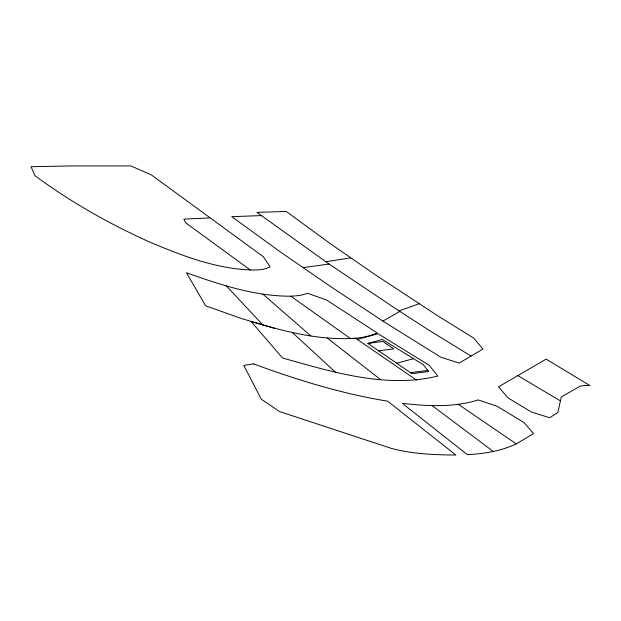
<?xml version="1.0" encoding="UTF-8"?>
<svg xmlns="http://www.w3.org/2000/svg" width="621" height="621" viewBox="0 0 621 621"><rect width="100%" height="100%" fill="white"/><g stroke="black" fill="none" stroke-linecap="round" stroke-linejoin="round"><path stroke-width="0.93" d="M560.429 400.863L561.275 396.99L580.107 386.184L584.772 385.462L589.95 385.594L546.154 359.132L498.516 386.829L507.924 397.82L531.506 412.08L549.74 417.747L557.883 412.391L560.429 400.863L517.813 375.627M382.885 321.073L399.854 311.455L329.107 264.057L256.908 212.374L286.242 211.458L329.945 243.385L375.558 274.956L438.977 316.601L473.699 338.072L482.959 349.025L459.214 363.091L440.84 357.23L382.885 321.073L331.366 287.065L281.499 252.731L231.734 216.659L261.262 215.596M516.284 443.906C501.031 451.079 484.062 453.796 467.349 454.657L402.284 403.332C427.465 406.204 453.749 407.663 478.24 399.916L497.017 406.25L523.984 422.528L533.509 433.574L516.284 443.906L458.251 404.271M419.105 303.778L399.016 310.919L429.15 330.325L471.044 356.081M357.261 339.415L378.018 333.733L429.313 365.365L437.821 376.07C385.812 388.707 332.367 371.971 282.477 357.975L251.125 321.523C284.868 331.521 320.001 340.797 355.507 338.212L416.598 380.153M367.888 343.436L382.389 339.47L423.266 364.667L428.692 371.498L411.987 373.71L367.888 343.436L382.878 341.457L393.667 348.862L378.678 350.842M396.749 363.254L413.524 358.659M325.792 261.728L350.624 257.878M302.97 267.62L329.107 264.057M410.465 372.67L427.799 370.38M209.743 217.924L183.878 219.128L185.726 222.854L250.224 269.941C256.954 270.057 264.049 270.182 270.096 266.797L263.288 256.683L151.12 174.742L130.829 165.939L70.32 165.947L31.05 166.715L34.955 175.665C71.198 202.477 110.732 224.724 151.904 243.021C183.226 256.108 215.937 268.575 250.224 269.941M290.861 296.201C296.481 295.883 302.248 295.456 307.48 293.221L326.599 300.013L377.118 332.91C368.804 336.799 359.606 338.103 350.523 338.616L290.861 296.201C254.781 296.349 220.02 284.651 186.409 272.735L205.683 305.842L241.623 318.589L274.296 328.222M432.022 405.552L493.214 451.436M327.151 337.971L380.626 379.625M262.893 294.121L310.756 335.86M292.25 332.437L335.542 372.29M226.308 285.846L262.939 325.031M253.531 363.898L243.781 365.404L261.317 399.256L279.559 411.56L391.191 448.331C412.197 453.998 434.25 454.882 455.923 455.03L387.582 401.158C341.666 393.745 297.11 379.889 253.531 363.898"/></g></svg>
